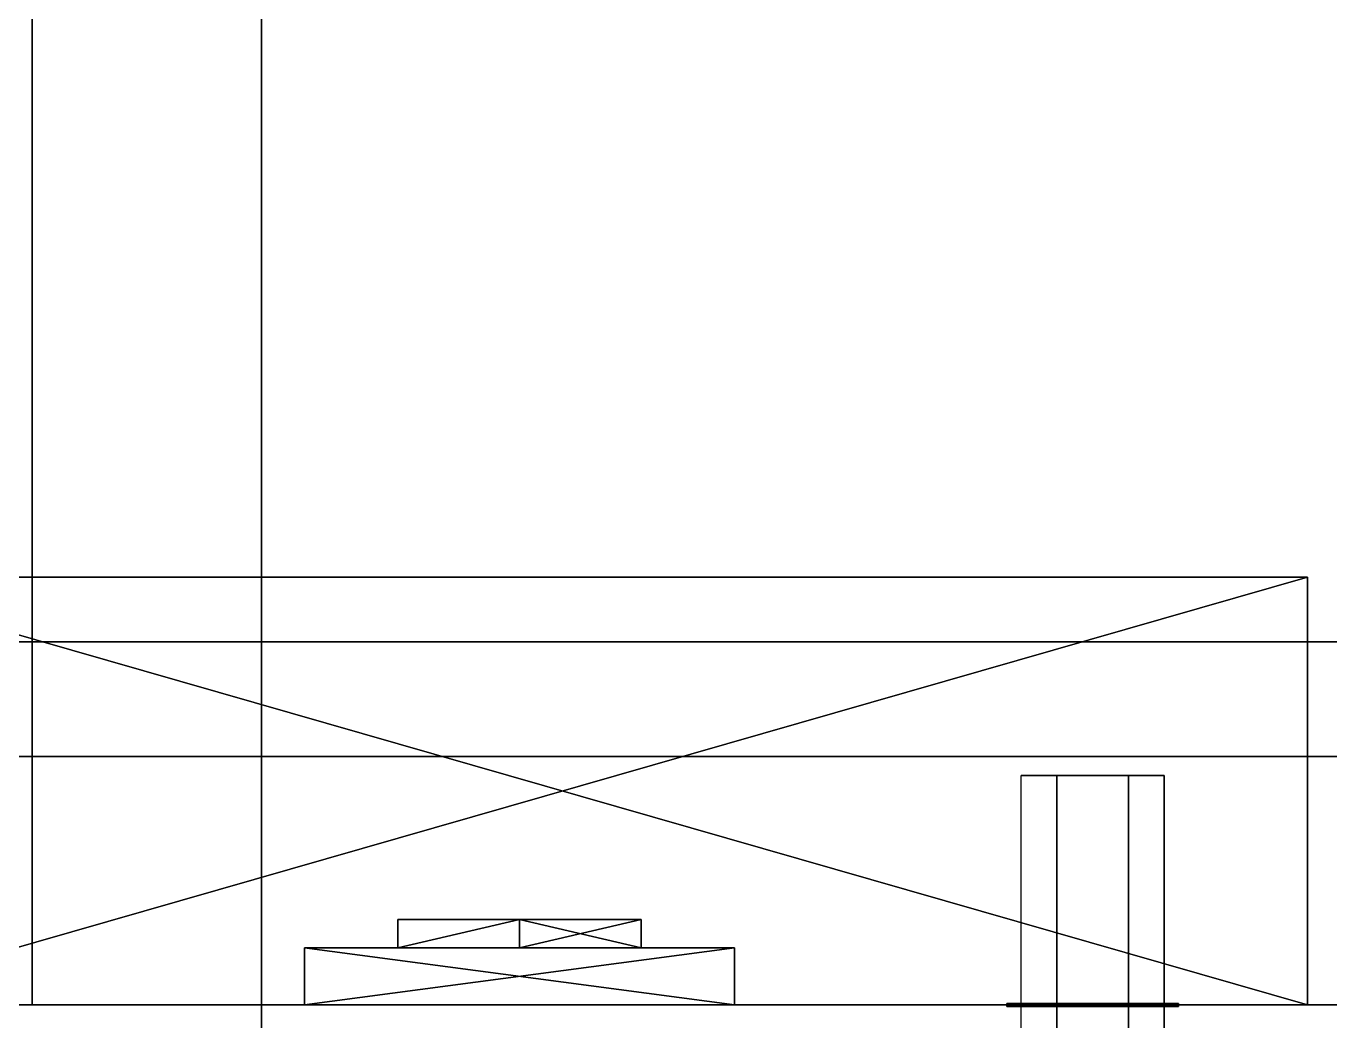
# Model space of a CAD drawing. Extents: x 0 to 2825, y -3457 to 0.
# Drawn here: x 2394.79 to 2440.28, y -1435.56 to -1400.86 of the extents above; entities that cross this region are included whole.
import ezdxf

# ---------------------------------------------------------------- set-up
doc = ezdxf.new("R2010")
doc.units = 0
for name, color, linetype in [('LAYER0', 7, 'CONTINUOUS'), ('LAYER1', 7, 'CONTINUOUS'), ('LAYER121', 7, 'CONTINUOUS'), ('LAYER125', 7, 'CONTINUOUS'), ('LAYER283', 253, 'CONTINUOUS'), ('LAYER293', 7, 'CONTINUOUS'), ('LAYER294', 7, 'CONTINUOUS'), ('LAYER297', 7, 'CONTINUOUS'), ('LAYER307', 253, 'CONTINUOUS'), ('LAYER309', 253, 'CONTINUOUS'), ('LAYER311', 7, 'CONTINUOUS'), ('LAYER314', 254, 'CONTINUOUS'), ('LAYER317', 253, 'CONTINUOUS'), ('LAYER36', 253, 'CONTINUOUS'), ('LAYER89', 7, 'CONTINUOUS')]:
    doc.layers.add(name, color=color, linetype=linetype)

msp = doc.modelspace()

# ---------------------------------------------------------------- linework, layer by layer
at = {"layer": 'LAYER0', "invisible_edges": 1}
for points in [[(2825, 0), (0, -3457), (0, 0), (2825, 0)], [(2825, -3457, 5), (0, 0, 5), (0, -3457, 5), (2825, -3457, 5)], [(0, 0, 5), (2825, -3457, 5), (2825, 0, 5), (0, 0, 5)], [(0, -3457), (2825, 0), (2825, -3457), (0, -3457)]]:
    msp.add_3dface(points, dxfattribs=at)
at = {"layer": 'LAYER121', "invisible_edges": 1}
for points in [[(2195, -1422.334, 696), (2595, -1440.334, 696), (2195, -1440.334, 696), (2195, -1422.334, 696)], [(2595, -1440.334, 696), (2195, -1422.334, 696), (2595, -1422.334, 696), (2595, -1440.334, 696)], [(2595, -1422.334, 805), (2195, -1440.334, 805), (2595, -1440.334, 805), (2595, -1422.334, 805)], [(2195, -1440.334, 805), (2595, -1422.334, 805), (2195, -1422.334, 805), (2195, -1440.334, 805)], [(2195, -1422.334, 696), (2595, -1422.334, 805), (2595, -1422.334, 696), (2195, -1422.334, 696)], [(2595, -1422.334, 805), (2195, -1422.334, 696), (2195, -1422.334, 805), (2595, -1422.334, 805)]]:
    msp.add_3dface(points, dxfattribs=at)
at = {"layer": 'LAYER125', "invisible_edges": 1}
for points in [[(2581, -1426.336, 709.5), (2209, -855.666, 709.5), (2581, -855.666, 709.5), (2581, -1426.336, 709.5)], [(2209, -855.666, 709.5), (2581, -1426.336, 709.5), (2209, -1426.336, 709.5), (2209, -855.666, 709.5)], [(2209, -1426.336, 715.5), (2581, -855.666, 715.5), (2209, -855.666, 715.5), (2209, -1426.336, 715.5)], [(2581, -855.666, 715.5), (2209, -1426.336, 715.5), (2581, -1426.336, 715.5), (2581, -855.666, 715.5)], [(2581, -1426.336, 709.5), (2209, -1426.336, 715.5), (2209, -1426.336, 709.5), (2581, -1426.336, 709.5)], [(2209, -1426.336, 715.5), (2581, -1426.336, 709.5), (2581, -1426.336, 715.5), (2209, -1426.336, 715.5)]]:
    msp.add_3dface(points, dxfattribs=at)
at = {"layer": 'LAYER283', "invisible_edges": 1}
for points in [[(2675, -1453, 2050), (2375, -150, 2050), (2675, -150, 2050), (2675, -1453, 2050)], [(2375, -150, 2050), (2675, -1453, 2050), (2375, -1453, 2050), (2375, -150, 2050)], [(2375, -1453, 2068), (2675, -150, 2068), (2375, -150, 2068), (2375, -1453, 2068)], [(2675, -150, 2068), (2375, -1453, 2068), (2675, -1453, 2068), (2675, -150, 2068)]]:
    msp.add_3dface(points, dxfattribs=at)
at = {"layer": 'LAYER293', "invisible_edges": 1}
for points in [[(2675, -1046, 2547), (2375, -1435, 2547), (2675, -1435, 2547), (2675, -1046, 2547)], [(2375, -1435, 2547), (2675, -1046, 2547), (2375, -1046, 2547), (2375, -1435, 2547)], [(2375, -1046, 2529), (2675, -1435, 2529), (2375, -1435, 2529), (2375, -1046, 2529)], [(2675, -1435, 2529), (2375, -1046, 2529), (2675, -1046, 2529), (2675, -1435, 2529)], [(2675, -1435, 2529), (2375, -1435, 2547), (2375, -1435, 2529), (2675, -1435, 2529)], [(2375, -1435, 2547), (2675, -1435, 2529), (2675, -1435, 2547), (2375, -1435, 2547)]]:
    msp.add_3dface(points, dxfattribs=at)
at = {"layer": 'LAYER294', "invisible_edges": 1}
for points in [[(2675, -1435, 2069), (2375, -1046, 2069), (2675, -1046, 2069), (2675, -1435, 2069)], [(2375, -1046, 2069), (2675, -1435, 2069), (2375, -1435, 2069), (2375, -1046, 2069)], [(2375, -1435, 2087), (2675, -1046, 2087), (2375, -1046, 2087), (2375, -1435, 2087)], [(2675, -1046, 2087), (2375, -1435, 2087), (2675, -1435, 2087), (2675, -1046, 2087)], [(2675, -1435, 2069), (2375, -1435, 2087), (2375, -1435, 2069), (2675, -1435, 2069)], [(2375, -1435, 2087), (2675, -1435, 2069), (2675, -1435, 2087), (2375, -1435, 2087)]]:
    msp.add_3dface(points, dxfattribs=at)
at = {"layer": 'LAYER297', "invisible_edges": 1}
for points in [[(2675, -1435, 2068), (2375, -1435, 2548), (2675, -1435, 2548), (2675, -1435, 2068)], [(2375, -1435, 2548), (2675, -1435, 2068), (2375, -1435, 2068), (2375, -1435, 2548)], [(2675, -1435, 2068), (2375, -1453, 2068), (2375, -1435, 2068), (2675, -1435, 2068)], [(2375, -1453, 2068), (2675, -1435, 2068), (2675, -1453, 2068), (2375, -1453, 2068)], [(2675, -1453, 2548), (2375, -1435, 2548), (2375, -1453, 2548), (2675, -1453, 2548)], [(2375, -1435, 2548), (2675, -1453, 2548), (2675, -1435, 2548), (2375, -1435, 2548)]]:
    msp.add_3dface(points, dxfattribs=at)
at = {"layer": 'LAYER307'}
for points in [[(2387.5, -1435, 2164.217), (2387.5, -1420.079, 2164.217), (2439.5, -1435, 2164.217), (2387.5, -1435, 2164.217)], [(2439.5, -1435, 2164.217), (2387.5, -1420.079, 2164.217), (2439.5, -1420.079, 2164.217), (2439.5, -1435, 2164.217)], [(2439.5, -1435, 2177.783), (2439.5, -1420.079, 2177.783), (2387.5, -1435, 2177.783), (2439.5, -1435, 2177.783)], [(2387.5, -1435, 2177.783), (2439.5, -1420.079, 2177.783), (2387.5, -1420.079, 2177.783), (2387.5, -1435, 2177.783)], [(2387.5, -1420.079, 2164.217), (2387.5, -1420.079, 2177.783), (2439.5, -1420.079, 2164.217), (2387.5, -1420.079, 2164.217)], [(2439.5, -1420.079, 2164.217), (2387.5, -1420.079, 2177.783), (2439.5, -1420.079, 2177.783), (2439.5, -1420.079, 2164.217)], [(2439.5, -1435, 2164.217), (2439.5, -1420.079, 2164.217), (2439.5, -1435, 2177.783), (2439.5, -1435, 2164.217)], [(2439.5, -1435, 2177.783), (2439.5, -1420.079, 2164.217), (2439.5, -1420.079, 2177.783), (2439.5, -1435, 2177.783)], [(2407.757, -1432.016, 2189.087), (2412, -1432.016, 2184.291), (2407.757, -1433.01, 2189.087), (2407.757, -1432.016, 2189.087)], [(2407.757, -1433.01, 2189.087), (2412, -1432.016, 2184.291), (2412, -1433.01, 2184.291), (2407.757, -1433.01, 2189.087)], [(2412, -1433.01, 2193.883), (2412, -1432.016, 2193.883), (2407.757, -1433.01, 2189.087), (2412, -1433.01, 2193.883)], [(2407.757, -1433.01, 2189.087), (2412, -1432.016, 2193.883), (2407.757, -1432.016, 2189.087), (2407.757, -1433.01, 2189.087)], [(2412, -1432.016, 2193.883), (2416.243, -1432.016, 2189.087), (2407.757, -1432.016, 2189.087), (2412, -1432.016, 2193.883)], [(2407.757, -1432.016, 2189.087), (2416.243, -1432.016, 2189.087), (2412, -1432.016, 2184.291), (2407.757, -1432.016, 2189.087)], [(2407.757, -1432.016, 2152.913), (2412, -1432.016, 2148.117), (2407.757, -1433.01, 2152.913), (2407.757, -1432.016, 2152.913)], [(2407.757, -1433.01, 2152.913), (2412, -1432.016, 2148.117), (2412, -1433.01, 2148.117), (2407.757, -1433.01, 2152.913)], [(2412, -1433.01, 2157.709), (2412, -1432.016, 2157.709), (2407.757, -1433.01, 2152.913), (2412, -1433.01, 2157.709)], [(2407.757, -1433.01, 2152.913), (2412, -1432.016, 2157.709), (2407.757, -1432.016, 2152.913), (2407.757, -1433.01, 2152.913)], [(2412, -1432.016, 2157.709), (2416.243, -1432.016, 2152.913), (2407.757, -1432.016, 2152.913), (2412, -1432.016, 2157.709)], [(2407.757, -1432.016, 2152.913), (2416.243, -1432.016, 2152.913), (2412, -1432.016, 2148.117), (2407.757, -1432.016, 2152.913)], [(2412, -1432.016, 2184.291), (2416.243, -1432.016, 2189.087), (2412, -1433.01, 2184.291), (2412, -1432.016, 2184.291)], [(2412, -1433.01, 2184.291), (2416.243, -1432.016, 2189.087), (2416.243, -1433.01, 2189.087), (2412, -1433.01, 2184.291)], [(2416.243, -1432.016, 2189.087), (2412, -1432.016, 2193.883), (2416.243, -1433.01, 2189.087), (2416.243, -1432.016, 2189.087)], [(2416.243, -1433.01, 2189.087), (2412, -1432.016, 2193.883), (2412, -1433.01, 2193.883), (2416.243, -1433.01, 2189.087)], [(2412, -1432.016, 2148.117), (2416.243, -1432.016, 2152.913), (2412, -1433.01, 2148.117), (2412, -1432.016, 2148.117)], [(2412, -1433.01, 2148.117), (2416.243, -1432.016, 2152.913), (2416.243, -1433.01, 2152.913), (2412, -1433.01, 2148.117)], [(2416.243, -1432.016, 2152.913), (2412, -1432.016, 2157.709), (2416.243, -1433.01, 2152.913), (2416.243, -1432.016, 2152.913)], [(2416.243, -1433.01, 2152.913), (2412, -1432.016, 2157.709), (2412, -1433.01, 2157.709), (2416.243, -1433.01, 2152.913)], [(2404.5, -1433.01, 2197), (2404.5, -1435, 2197), (2419.5, -1435, 2197), (2404.5, -1433.01, 2197)], [(2404.5, -1433.01, 2197), (2419.5, -1435, 2197), (2419.5, -1433.01, 2197), (2404.5, -1433.01, 2197)], [(2419.5, -1433.01, 2145), (2419.5, -1435, 2145), (2404.5, -1435, 2145), (2419.5, -1433.01, 2145)], [(2419.5, -1433.01, 2145), (2404.5, -1435, 2145), (2404.5, -1433.01, 2145), (2419.5, -1433.01, 2145)], [(2404.5, -1435, 2145), (2404.5, -1435, 2197), (2404.5, -1433.01, 2197), (2404.5, -1435, 2145)], [(2404.5, -1435, 2145), (2404.5, -1433.01, 2197), (2404.5, -1433.01, 2145), (2404.5, -1435, 2145)], [(2404.5, -1433.01, 2145), (2404.5, -1433.01, 2197), (2419.5, -1433.01, 2197), (2404.5, -1433.01, 2145)], [(2404.5, -1433.01, 2145), (2419.5, -1433.01, 2197), (2419.5, -1433.01, 2145), (2404.5, -1433.01, 2145)], [(2412, -1433.01, 2193.883), (2412, -1433.01, 2184.291), (2407.757, -1433.01, 2189.087), (2412, -1433.01, 2193.883)], [(2412, -1433.01, 2157.709), (2412, -1433.01, 2148.117), (2407.757, -1433.01, 2152.913), (2412, -1433.01, 2157.709)], [(2412, -1433.01, 2193.883), (2416.243, -1433.01, 2189.087), (2412, -1433.01, 2184.291), (2412, -1433.01, 2193.883)], [(2412, -1433.01, 2157.709), (2416.243, -1433.01, 2152.913), (2412, -1433.01, 2148.117), (2412, -1433.01, 2157.709)], [(2419.5, -1433.01, 2197), (2419.5, -1435, 2197), (2419.5, -1435, 2145), (2419.5, -1433.01, 2197)], [(2419.5, -1433.01, 2197), (2419.5, -1435, 2145), (2419.5, -1433.01, 2145), (2419.5, -1433.01, 2197)]]:
    msp.add_3dface(points, dxfattribs=at)
at = {"layer": 'LAYER309'}
for points in [[(2387.5, -1435, 2438.217), (2387.5, -1420.079, 2438.217), (2439.5, -1435, 2438.217), (2387.5, -1435, 2438.217)], [(2439.5, -1435, 2438.217), (2387.5, -1420.079, 2438.217), (2439.5, -1420.079, 2438.217), (2439.5, -1435, 2438.217)], [(2439.5, -1435, 2451.783), (2439.5, -1420.079, 2451.783), (2387.5, -1435, 2451.783), (2439.5, -1435, 2451.783)], [(2387.5, -1435, 2451.783), (2439.5, -1420.079, 2451.783), (2387.5, -1420.079, 2451.783), (2387.5, -1435, 2451.783)], [(2387.5, -1420.079, 2438.217), (2387.5, -1420.079, 2451.783), (2439.5, -1420.079, 2438.217), (2387.5, -1420.079, 2438.217)], [(2439.5, -1420.079, 2438.217), (2387.5, -1420.079, 2451.783), (2439.5, -1420.079, 2451.783), (2439.5, -1420.079, 2438.217)], [(2439.5, -1435, 2438.217), (2439.5, -1420.079, 2438.217), (2439.5, -1435, 2451.783), (2439.5, -1435, 2438.217)], [(2439.5, -1435, 2451.783), (2439.5, -1420.079, 2438.217), (2439.5, -1420.079, 2451.783), (2439.5, -1435, 2451.783)], [(2407.757, -1432.016, 2463.087), (2412, -1432.016, 2458.291), (2407.757, -1433.01, 2463.087), (2407.757, -1432.016, 2463.087)], [(2407.757, -1433.01, 2463.087), (2412, -1432.016, 2458.291), (2412, -1433.01, 2458.291), (2407.757, -1433.01, 2463.087)], [(2412, -1433.01, 2467.883), (2412, -1432.016, 2467.883), (2407.757, -1433.01, 2463.087), (2412, -1433.01, 2467.883)], [(2407.757, -1433.01, 2463.087), (2412, -1432.016, 2467.883), (2407.757, -1432.016, 2463.087), (2407.757, -1433.01, 2463.087)], [(2412, -1432.016, 2467.883), (2416.243, -1432.016, 2463.087), (2407.757, -1432.016, 2463.087), (2412, -1432.016, 2467.883)], [(2407.757, -1432.016, 2463.087), (2416.243, -1432.016, 2463.087), (2412, -1432.016, 2458.291), (2407.757, -1432.016, 2463.087)], [(2407.757, -1432.016, 2426.913), (2412, -1432.016, 2422.117), (2407.757, -1433.01, 2426.913), (2407.757, -1432.016, 2426.913)], [(2407.757, -1433.01, 2426.913), (2412, -1432.016, 2422.117), (2412, -1433.01, 2422.117), (2407.757, -1433.01, 2426.913)], [(2412, -1433.01, 2431.709), (2412, -1432.016, 2431.709), (2407.757, -1433.01, 2426.913), (2412, -1433.01, 2431.709)], [(2407.757, -1433.01, 2426.913), (2412, -1432.016, 2431.709), (2407.757, -1432.016, 2426.913), (2407.757, -1433.01, 2426.913)], [(2412, -1432.016, 2431.709), (2416.243, -1432.016, 2426.913), (2407.757, -1432.016, 2426.913), (2412, -1432.016, 2431.709)], [(2407.757, -1432.016, 2426.913), (2416.243, -1432.016, 2426.913), (2412, -1432.016, 2422.117), (2407.757, -1432.016, 2426.913)], [(2412, -1432.016, 2458.291), (2416.243, -1432.016, 2463.087), (2412, -1433.01, 2458.291), (2412, -1432.016, 2458.291)], [(2412, -1433.01, 2458.291), (2416.243, -1432.016, 2463.087), (2416.243, -1433.01, 2463.087), (2412, -1433.01, 2458.291)], [(2416.243, -1432.016, 2463.087), (2412, -1432.016, 2467.883), (2416.243, -1433.01, 2463.087), (2416.243, -1432.016, 2463.087)], [(2416.243, -1433.01, 2463.087), (2412, -1432.016, 2467.883), (2412, -1433.01, 2467.883), (2416.243, -1433.01, 2463.087)], [(2412, -1432.016, 2422.117), (2416.243, -1432.016, 2426.913), (2412, -1433.01, 2422.117), (2412, -1432.016, 2422.117)], [(2412, -1433.01, 2422.117), (2416.243, -1432.016, 2426.913), (2416.243, -1433.01, 2426.913), (2412, -1433.01, 2422.117)], [(2416.243, -1432.016, 2426.913), (2412, -1432.016, 2431.709), (2416.243, -1433.01, 2426.913), (2416.243, -1432.016, 2426.913)], [(2416.243, -1433.01, 2426.913), (2412, -1432.016, 2431.709), (2412, -1433.01, 2431.709), (2416.243, -1433.01, 2426.913)], [(2404.5, -1433.01, 2471), (2404.5, -1435, 2471), (2419.5, -1435, 2471), (2404.5, -1433.01, 2471)], [(2404.5, -1433.01, 2471), (2419.5, -1435, 2471), (2419.5, -1433.01, 2471), (2404.5, -1433.01, 2471)], [(2419.5, -1433.01, 2419), (2419.5, -1435, 2419), (2404.5, -1435, 2419), (2419.5, -1433.01, 2419)], [(2419.5, -1433.01, 2419), (2404.5, -1435, 2419), (2404.5, -1433.01, 2419), (2419.5, -1433.01, 2419)], [(2404.5, -1435, 2419), (2404.5, -1435, 2471), (2404.5, -1433.01, 2471), (2404.5, -1435, 2419)], [(2404.5, -1435, 2419), (2404.5, -1433.01, 2471), (2404.5, -1433.01, 2419), (2404.5, -1435, 2419)], [(2404.5, -1433.01, 2419), (2404.5, -1433.01, 2471), (2419.5, -1433.01, 2471), (2404.5, -1433.01, 2419)], [(2404.5, -1433.01, 2419), (2419.5, -1433.01, 2471), (2419.5, -1433.01, 2419), (2404.5, -1433.01, 2419)], [(2412, -1433.01, 2467.883), (2412, -1433.01, 2458.291), (2407.757, -1433.01, 2463.087), (2412, -1433.01, 2467.883)], [(2412, -1433.01, 2431.709), (2412, -1433.01, 2422.117), (2407.757, -1433.01, 2426.913), (2412, -1433.01, 2431.709)], [(2412, -1433.01, 2467.883), (2416.243, -1433.01, 2463.087), (2412, -1433.01, 2458.291), (2412, -1433.01, 2467.883)], [(2412, -1433.01, 2431.709), (2416.243, -1433.01, 2426.913), (2412, -1433.01, 2422.117), (2412, -1433.01, 2431.709)], [(2419.5, -1433.01, 2471), (2419.5, -1435, 2471), (2419.5, -1435, 2419), (2419.5, -1433.01, 2471)], [(2419.5, -1433.01, 2471), (2419.5, -1435, 2419), (2419.5, -1433.01, 2419), (2419.5, -1433.01, 2471)]]:
    msp.add_3dface(points, dxfattribs=at)
at = {"layer": 'LAYER311', "invisible_edges": 1}
for points in [[(2650.4, -1435, 2299), (2395, -1046, 2299), (2650.4, -1046, 2299), (2650.4, -1435, 2299)], [(2395, -1046, 2299), (2650.4, -1435, 2299), (2395, -1435, 2299), (2395, -1046, 2299)], [(2395, -1435, 2317), (2395, -1046, 2299), (2395, -1435, 2299), (2395, -1435, 2317)], [(2395, -1046, 2299), (2395, -1435, 2317), (2395, -1046, 2317), (2395, -1046, 2299)], [(2395, -1435, 2317), (2650.4, -1046, 2317), (2395, -1046, 2317), (2395, -1435, 2317)], [(2650.4, -1046, 2317), (2395, -1435, 2317), (2650.4, -1435, 2317), (2650.4, -1046, 2317)], [(2650.4, -1435, 2299), (2395, -1435, 2317), (2395, -1435, 2299), (2650.4, -1435, 2299)], [(2395, -1435, 2317), (2650.4, -1435, 2299), (2650.4, -1435, 2317), (2395, -1435, 2317)]]:
    msp.add_3dface(points, dxfattribs=at)
at = {"layer": 'LAYER314'}
for points in [[(2429.5, -1427, 2296.5), (2434.5, -1427, 2296.5), (2433.25, -1427, 2298.665), (2430.75, -1427, 2298.665)], [(2429.5, -1427, 2296.5), (2430.75, -1427, 2294.335), (2433.25, -1427, 2294.335), (2434.5, -1427, 2296.5)], [(2435, -1434.95, 2296.5), (2429, -1434.95, 2296.5), (2430.5, -1434.95, 2299.098), (2433.5, -1434.95, 2299.098)], [(2435, -1434.95, 2296.5), (2429, -1434.95, 2296.5), (2430.5, -1434.95, 2293.902), (2433.5, -1434.95, 2293.902)], [(2435, -1435.05, 2296.5), (2429, -1435.05, 2296.5), (2430.5, -1435.05, 2299.098), (2433.5, -1435.05, 2299.098)], [(2435, -1435.05, 2296.5), (2429, -1435.05, 2296.5), (2430.5, -1435.05, 2293.902), (2433.5, -1435.05, 2293.902)]]:
    msp.add_3dface(points, dxfattribs=at)
at = {"layer": 'LAYER317', "invisible_edges": 1}
for points in [[(2385, -2243, 2548), (2403, -120, 2548), (2403, -2243, 2548), (2385, -2243, 2548)], [(2403, -120, 2548), (2385, -2243, 2548), (2385, -120, 2548), (2403, -120, 2548)], [(2385, -120, 2618), (2403, -2243, 2618), (2403, -120, 2618), (2385, -120, 2618)], [(2403, -2243, 2618), (2385, -120, 2618), (2385, -2243, 2618), (2403, -2243, 2618)], [(2403, -2243, 2618), (2403, -120, 2548), (2403, -120, 2618), (2403, -2243, 2618)], [(2403, -120, 2548), (2403, -2243, 2618), (2403, -2243, 2548), (2403, -120, 2548)]]:
    msp.add_3dface(points, dxfattribs=at)
at = {"layer": 'LAYER36', "invisible_edges": 1}
for points in [[(2675, -2452, 835), (2175, -150, 835), (2675, -150, 835), (2675, -2452, 835)], [(2175, -150, 835), (2675, -2452, 835), (2175, -2452, 835), (2175, -150, 835)], [(2175, -2452, 853), (2675, -150, 853), (2175, -150, 853), (2175, -2452, 853)], [(2675, -150, 853), (2175, -2452, 853), (2675, -2452, 853), (2675, -150, 853)]]:
    msp.add_3dface(points, dxfattribs=at)
at = {"layer": 'LAYER89', "invisible_edges": 1}
for points in [[(2675, -2096, 671), (2195, -186, 671), (2675, -186, 671), (2675, -2096, 671)], [(2195, -186, 671), (2675, -2096, 671), (2195, -2096, 671), (2195, -186, 671)], [(2195, -2096, 689), (2675, -186, 689), (2195, -186, 689), (2195, -2096, 689)], [(2675, -186, 689), (2195, -2096, 689), (2675, -2096, 689), (2675, -186, 689)]]:
    msp.add_3dface(points, dxfattribs=at)

# ---------------------------------------------------------------- meshes
at = {"layer": 'LAYER1'}
mesh = msp.add_polymesh((5, 2), dxfattribs=at)
for k, corner in enumerate([(2675, -150, 2599), (150, -150, 2599), (2675, -3307, 2599), (2675, -150, 2599), (150, -3307, 2599), (2675, -3307, 2599), (150, -150, 2599), (150, -3307, 2599), (0, 0, 2599), (0, -3457, 2599)]):
    mesh.set_mesh_vertex(divmod(k, 2), corner)
at = {"layer": 'LAYER314'}
mesh = msp.add_polymesh((2, 6), dxfattribs=dict(at, n_close=True))
for k, corner in enumerate([(2429.5, -1427, 2296.5), (2430.75, -1427, 2298.665), (2433.25, -1427, 2298.665), (2434.5, -1427, 2296.5), (2433.25, -1427, 2294.335), (2430.75, -1427, 2294.335), (2429.5, -1443, 2296.5), (2430.75, -1443, 2298.665), (2433.25, -1443, 2298.665), (2434.5, -1443, 2296.5), (2433.25, -1443, 2294.335), (2430.75, -1443, 2294.335)]):
    mesh.set_mesh_vertex(divmod(k, 6), corner)
mesh = msp.add_polymesh((2, 6), dxfattribs=dict(at, n_close=True))
for k, corner in enumerate([(2429, -1434.95, 2296.5), (2430.5, -1434.95, 2299.098), (2433.5, -1434.95, 2299.098), (2435, -1434.95, 2296.5), (2433.5, -1434.95, 2293.902), (2430.5, -1434.95, 2293.902), (2429, -1435.05, 2296.5), (2430.5, -1435.05, 2299.098), (2433.5, -1435.05, 2299.098), (2435, -1435.05, 2296.5), (2433.5, -1435.05, 2293.902), (2430.5, -1435.05, 2293.902)]):
    mesh.set_mesh_vertex(divmod(k, 6), corner)

doc.saveas('drawing.dxf')
